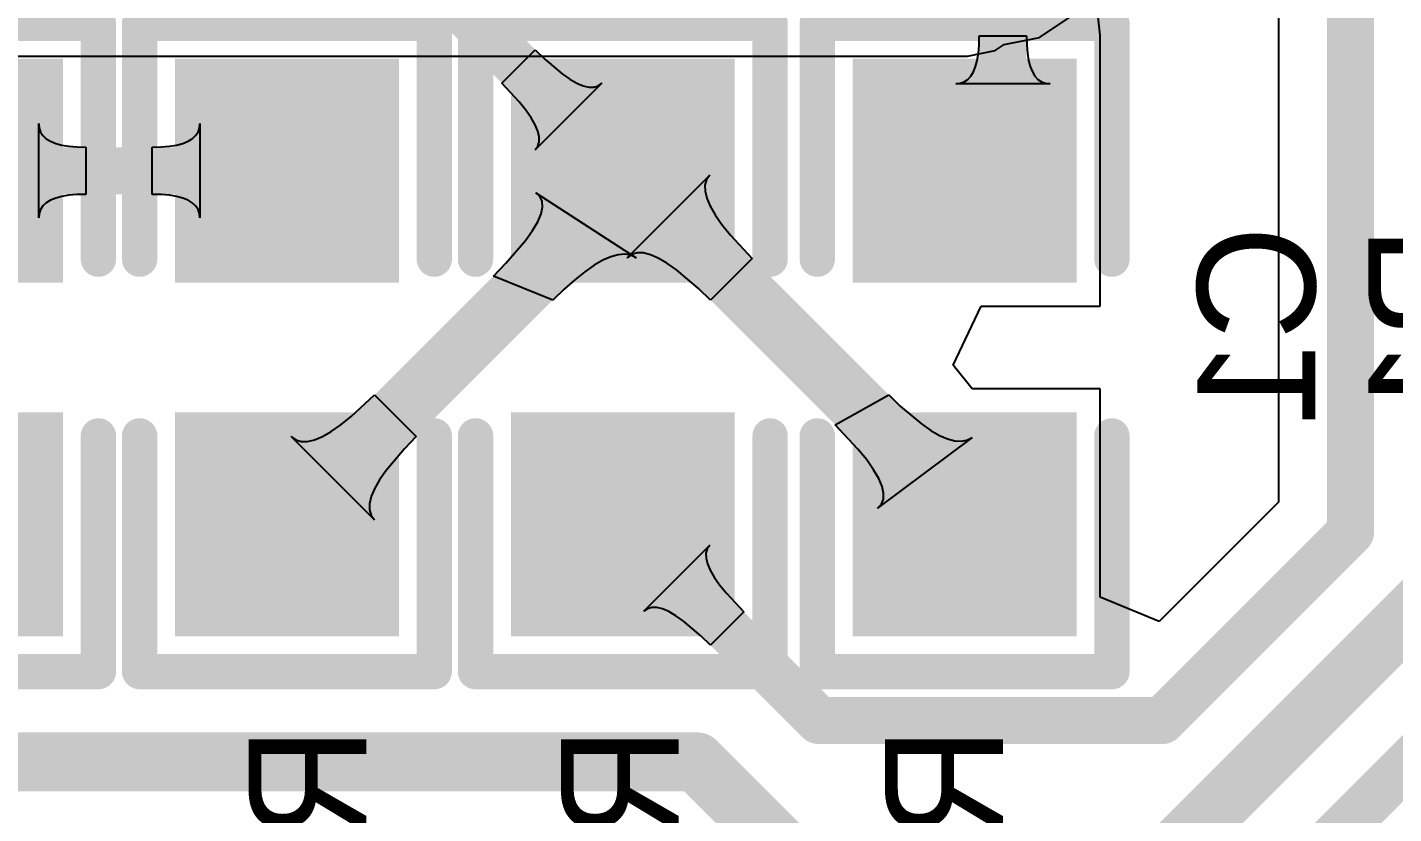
# Model space of a CAD drawing. Header units: millimetres. Extents: x -48 to 118, y -9 to 132.
# Drawn here: x 102.88 to 108.77, y 72.04 to 75.43 of the extents above; entities that cross this region are included whole.
import ezdxf

# ---------------------------------------------------------------- set-up
doc = ezdxf.new("R2010")
doc.units = ezdxf.units.MM
for name, color, linetype in [('BottomLayer', 5, 'Continuous'), ('BottomOverlay', 54, 'Continuous'), ('BottomPaste', 16, 'Continuous'), ('BottomSolder', 6, 'Continuous'), ('TopLayer', 1, 'Continuous')]:
    doc.layers.add(name, color=color, linetype=linetype)

# ---------------------------------------------------------------- blocks, each defined once
blk = doc.blocks.new('R0603_B_56')
at = {"layer": 'BottomLayer'}
for points in [[(-0.381, -0.381), (0.381, -0.381), (-0.381, 0.381), (0.381, 0.381)], [(1.143, -0.381), (1.905, -0.381), (1.143, 0.381), (1.905, 0.381)]]:
    blk.add_solid(points, dxfattribs=at)
at = {"layer": 'BottomOverlay', "const_width": 0.1524}
for points in [[(-0.635, 0.635), (-0.635, -0.635)], [(-0.635, 0.635), (0.381, 0.635)], [(1.143, 0.635), (2.159, 0.635)], [(2.159, 0.635), (2.159, -0.635)], [(-0.635, -0.635), (0.381, -0.635)], [(1.143, -0.635), (2.159, -0.635)]]:
    blk.add_lwpolyline(points, dxfattribs=at)
at = {"layer": 'BottomOverlay', "const_width": 0.0762}
for points in [[(-0.6731, 0.635, 1), (-0.5969, 0.635, 1)], [(-0.6731, 0.635, 1), (-0.5969, 0.635, 1)], [(0.3429, 0.635, 1), (0.4191, 0.635, 1)], [(1.1049, 0.635, 1), (1.1811, 0.635, 1)], [(2.1209, 0.635, 1), (2.1971, 0.635, 1)], [(2.1209, 0.635, 1), (2.1971, 0.635, 1)], [(-0.6731, -0.635, 1), (-0.5969, -0.635, 1)], [(-0.6731, -0.635, 1), (-0.5969, -0.635, 1)], [(0.3429, -0.635, 1), (0.4191, -0.635, 1)], [(1.1049, -0.635, 1), (1.1811, -0.635, 1)], [(2.1209, -0.635, 1), (2.1971, -0.635, 1)], [(2.1209, -0.635, 1), (2.1971, -0.635, 1)]]:
    blk.add_lwpolyline(points, format="xyb", close=True, dxfattribs=at)
at = {"layer": 'BottomPaste'}
for points in [[(-0.381, -0.381), (0.381, -0.381), (-0.381, 0.381), (0.381, 0.381)], [(1.143, -0.381), (1.905, -0.381), (1.143, 0.381), (1.905, 0.381)]]:
    blk.add_solid(points, dxfattribs=at)
at = {"layer": 'BottomSolder'}
for points in [[(-0.4826, -0.4826), (0.4826, -0.4826), (-0.4826, 0.4826), (0.4826, 0.4826)], [(1.0414, -0.4826), (2.0066, -0.4826), (1.0414, 0.4826), (2.0066, 0.4826)]]:
    blk.add_solid(points, dxfattribs=at)
blk = doc.blocks.new('R0603_B_62')
at = {"layer": 'BottomLayer'}
for points in [[(-0.381, -0.381), (0.381, -0.381), (-0.381, 0.381), (0.381, 0.381)], [(1.143, -0.381), (1.905, -0.381), (1.143, 0.381), (1.905, 0.381)]]:
    blk.add_solid(points, dxfattribs=at)
at = {"layer": 'BottomOverlay', "const_width": 0.1524}
for points in [[(-0.635, -0.635), (-0.635, 0.635)], [(0.381, 0.635), (-0.635, 0.635)], [(2.159, 0.635), (1.143, 0.635)], [(2.159, -0.635), (2.159, 0.635)], [(0.381, -0.635), (-0.635, -0.635)], [(2.159, -0.635), (1.143, -0.635)]]:
    blk.add_lwpolyline(points, dxfattribs=at)
at = {"layer": 'BottomOverlay', "const_width": 0.0762}
for points in [[(-0.6731, 0.635, 1), (-0.5969, 0.635, 1)], [(-0.6731, 0.635, 1), (-0.5969, 0.635, 1)], [(0.3429, 0.635, 1), (0.4191, 0.635, 1)], [(1.1049, 0.635, 1), (1.1811, 0.635, 1)], [(2.1209, 0.635, 1), (2.1971, 0.635, 1)], [(2.1209, 0.635, 1), (2.1971, 0.635, 1)], [(-0.6731, -0.635, 1), (-0.5969, -0.635, 1)], [(-0.6731, -0.635, 1), (-0.5969, -0.635, 1)], [(0.3429, -0.635, 1), (0.4191, -0.635, 1)], [(1.1049, -0.635, 1), (1.1811, -0.635, 1)], [(2.1209, -0.635, 1), (2.1971, -0.635, 1)], [(2.1209, -0.635, 1), (2.1971, -0.635, 1)]]:
    blk.add_lwpolyline(points, format="xyb", close=True, dxfattribs=at)
at = {"layer": 'BottomPaste'}
for points in [[(-0.381, -0.381), (0.381, -0.381), (-0.381, 0.381), (0.381, 0.381)], [(1.143, -0.381), (1.905, -0.381), (1.143, 0.381), (1.905, 0.381)]]:
    blk.add_solid(points, dxfattribs=at)
at = {"layer": 'BottomSolder'}
for points in [[(-0.4826, -0.4826), (0.4826, -0.4826), (-0.4826, 0.4826), (0.4826, 0.4826)], [(1.0414, -0.4826), (2.0066, -0.4826), (1.0414, 0.4826), (2.0066, 0.4826)]]:
    blk.add_solid(points, dxfattribs=at)
blk = doc.blocks.new('R0603_B_69')
at = {"layer": 'BottomLayer'}
for points in [[(-0.381, -0.381), (0.381, -0.381), (-0.381, 0.381), (0.381, 0.381)], [(1.143, -0.381), (1.905, -0.381), (1.143, 0.381), (1.905, 0.381)]]:
    blk.add_solid(points, dxfattribs=at)
at = {"layer": 'BottomOverlay', "const_width": 0.1524}
for points in [[(-0.635, 0.635), (-0.635, -0.635)], [(-0.635, 0.635), (0.381, 0.635)], [(1.143, 0.635), (2.159, 0.635)], [(2.159, 0.635), (2.159, -0.635)], [(-0.635, -0.635), (0.381, -0.635)], [(1.143, -0.635), (2.159, -0.635)]]:
    blk.add_lwpolyline(points, dxfattribs=at)
at = {"layer": 'BottomOverlay', "const_width": 0.0762}
for points in [[(-0.6731, 0.635, 1), (-0.5969, 0.635, 1)], [(-0.6731, 0.635, 1), (-0.5969, 0.635, 1)], [(0.3429, 0.635, 1), (0.4191, 0.635, 1)], [(1.1049, 0.635, 1), (1.1811, 0.635, 1)], [(2.1209, 0.635, 1), (2.1971, 0.635, 1)], [(2.1209, 0.635, 1), (2.1971, 0.635, 1)], [(-0.6731, -0.635, 1), (-0.5969, -0.635, 1)], [(-0.6731, -0.635, 1), (-0.5969, -0.635, 1)], [(0.3429, -0.635, 1), (0.4191, -0.635, 1)], [(1.1049, -0.635, 1), (1.1811, -0.635, 1)], [(2.1209, -0.635, 1), (2.1971, -0.635, 1)], [(2.1209, -0.635, 1), (2.1971, -0.635, 1)]]:
    blk.add_lwpolyline(points, format="xyb", close=True, dxfattribs=at)
at = {"layer": 'BottomPaste'}
for points in [[(-0.381, -0.381), (0.381, -0.381), (-0.381, 0.381), (0.381, 0.381)], [(1.143, -0.381), (1.905, -0.381), (1.143, 0.381), (1.905, 0.381)]]:
    blk.add_solid(points, dxfattribs=at)
at = {"layer": 'BottomSolder'}
for points in [[(-0.4826, -0.4826), (0.4826, -0.4826), (-0.4826, 0.4826), (0.4826, 0.4826)], [(1.0414, -0.4826), (2.0066, -0.4826), (1.0414, 0.4826), (2.0066, 0.4826)]]:
    blk.add_solid(points, dxfattribs=at)
blk = doc.blocks.new('R0603_B_73')
at = {"layer": 'BottomLayer'}
for points in [[(-0.381, -0.381), (0.381, -0.381), (-0.381, 0.381), (0.381, 0.381)], [(1.143, -0.381), (1.905, -0.381), (1.143, 0.381), (1.905, 0.381)]]:
    blk.add_solid(points, dxfattribs=at)
at = {"layer": 'BottomOverlay', "const_width": 0.1524}
for points in [[(-0.635, 0.635), (-0.635, -0.635)], [(-0.635, 0.635), (0.381, 0.635)], [(1.143, 0.635), (2.159, 0.635)], [(2.159, 0.635), (2.159, -0.635)], [(-0.635, -0.635), (0.381, -0.635)], [(1.143, -0.635), (2.159, -0.635)]]:
    blk.add_lwpolyline(points, dxfattribs=at)
at = {"layer": 'BottomOverlay', "const_width": 0.0762}
for points in [[(-0.6731, 0.635, 1), (-0.5969, 0.635, 1)], [(-0.6731, 0.635, 1), (-0.5969, 0.635, 1)], [(0.3429, 0.635, 1), (0.4191, 0.635, 1)], [(1.1049, 0.635, 1), (1.1811, 0.635, 1)], [(2.1209, 0.635, 1), (2.1971, 0.635, 1)], [(2.1209, 0.635, 1), (2.1971, 0.635, 1)], [(-0.6731, -0.635, 1), (-0.5969, -0.635, 1)], [(-0.6731, -0.635, 1), (-0.5969, -0.635, 1)], [(0.3429, -0.635, 1), (0.4191, -0.635, 1)], [(1.1049, -0.635, 1), (1.1811, -0.635, 1)], [(2.1209, -0.635, 1), (2.1971, -0.635, 1)], [(2.1209, -0.635, 1), (2.1971, -0.635, 1)]]:
    blk.add_lwpolyline(points, format="xyb", close=True, dxfattribs=at)
at = {"layer": 'BottomPaste'}
for points in [[(-0.381, -0.381), (0.381, -0.381), (-0.381, 0.381), (0.381, 0.381)], [(1.143, -0.381), (1.905, -0.381), (1.143, 0.381), (1.905, 0.381)]]:
    blk.add_solid(points, dxfattribs=at)
at = {"layer": 'BottomSolder'}
for points in [[(-0.4826, -0.4826), (0.4826, -0.4826), (-0.4826, 0.4826), (0.4826, 0.4826)], [(1.0414, -0.4826), (2.0066, -0.4826), (1.0414, 0.4826), (2.0066, 0.4826)]]:
    blk.add_solid(points, dxfattribs=at)

msp = doc.modelspace()

# ---------------------------------------------------------------- linework, layer by layer
at = {"layer": 'BottomLayer'}
for p, q in [((108.2742, 76.5585), (108.2742, 73.3823)), ((108.2742, 76.5585), (108.2742, 73.3823)), ((107.5056, 75.395), (107.4771, 75.649)), ((107.5056, 75.395), (107.4771, 75.649)), ((106.9838, 75.3528), (106.9848, 75.392)), ((106.9848, 75.392), (107.188, 75.392)), ((107.188, 75.392), (107.189, 75.3528)), ((107.5056, 74.2266), (107.5056, 75.395)), ((107.5056, 75.395), (107.5056, 75.395)), ((107.5056, 74.2266), (107.5056, 75.395)), ((107.5056, 75.395), (107.5056, 75.395)), ((104.9266, 75.1888), (105.0702, 75.3324)), ((105.0702, 75.3324), (105.1119, 75.2922)), ((106.9807, 75.3177), (106.9838, 75.3528)), ((107.189, 75.3528), (107.1921, 75.3177)), ((105.1119, 75.2922), (105.1866, 75.229)), ((106.9685, 75.26), (106.9757, 75.2868)), ((106.9757, 75.2868), (106.9807, 75.3177)), ((107.1921, 75.3177), (107.1971, 75.2868)), ((107.1971, 75.2868), (107.2043, 75.26)), ((105.1866, 75.229), (105.2197, 75.206)), ((106.935, 75.2043), (106.9482, 75.2187)), ((106.9482, 75.2187), (106.9594, 75.2373)), ((106.9594, 75.2373), (106.9685, 75.26)), ((107.2043, 75.26), (107.2134, 75.2373)), ((107.2134, 75.2373), (107.2246, 75.2187)), ((107.2246, 75.2187), (107.2378, 75.2043)), ((105.0013, 75.1083), (104.9266, 75.1888)), ((105.3576, 75.1888), (105.0702, 74.9014)), ((105.2197, 75.206), (105.2499, 75.1888)), ((105.2499, 75.1888), (105.2772, 75.1773)), ((105.2772, 75.1773), (105.3016, 75.1715)), ((105.3016, 75.1715), (105.3231, 75.1715)), ((105.3231, 75.1715), (105.3418, 75.1773)), ((105.3418, 75.1773), (105.3576, 75.1888)), ((106.8832, 75.1857), (106.9025, 75.1878)), ((107.2896, 75.1857), (106.8832, 75.1857)), ((106.9025, 75.1878), (106.9198, 75.194)), ((106.9198, 75.194), (106.935, 75.2043)), ((107.2378, 75.2043), (107.253, 75.194)), ((107.253, 75.194), (107.2703, 75.1878)), ((107.2703, 75.1878), (107.2896, 75.1857)), ((105.03, 75.0724), (105.0013, 75.1083)), ((105.053, 75.0393), (105.03, 75.0724)), ((105.0702, 75.0091), (105.053, 75.0393)), ((102.9306, 74.6076), (102.9306, 75.014)), ((102.9306, 75.014), (102.9326, 74.9947)), ((102.9326, 74.9947), (102.9387, 74.9774)), ((102.9387, 74.9774), (102.9488, 74.9622)), ((103.6069, 74.9622), (103.6172, 74.9774)), ((103.6172, 74.9774), (103.6234, 74.9947)), ((103.6234, 74.9947), (103.6255, 75.014)), ((103.6255, 75.014), (103.6255, 74.6076)), ((105.0817, 74.9818), (105.0702, 75.0091)), ((105.0875, 74.9574), (105.0817, 74.9818)), ((102.9488, 74.9622), (102.9631, 74.949)), ((102.9631, 74.949), (102.9814, 74.9378)), ((102.9814, 74.9378), (103.0037, 74.9287)), ((103.0037, 74.9287), (103.0301, 74.9215)), ((103.0301, 74.9215), (103.0606, 74.9165)), ((103.4935, 74.9165), (103.5244, 74.9215)), ((103.5244, 74.9215), (103.5512, 74.9287)), ((103.5512, 74.9287), (103.5739, 74.9378)), ((103.5739, 74.9378), (103.5925, 74.949)), ((103.5925, 74.949), (103.6069, 74.9622)), ((105.0702, 74.9014), (105.0817, 74.9172)), ((105.0817, 74.9172), (105.0875, 74.9359)), ((105.0875, 74.9359), (105.0875, 74.9574)), ((103.0606, 74.9165), (103.0951, 74.9134)), ((103.0951, 74.9134), (103.1338, 74.9124)), ((103.1338, 74.9124), (103.1338, 74.7092)), ((103.4192, 74.9124), (103.4584, 74.9134)), ((103.4192, 74.7092), (103.4192, 74.9124)), ((103.4584, 74.9134), (103.4935, 74.9165)), ((105.4669, 74.4359), (105.8231, 74.7921)), ((105.809, 74.7726), (105.8022, 74.7494)), ((105.8022, 74.7494), (105.8025, 74.7227)), ((105.8231, 74.7921), (105.809, 74.7726)), ((102.9814, 74.6838), (102.9631, 74.6726)), ((103.0037, 74.6929), (102.9814, 74.6838)), ((103.0301, 74.7001), (103.0037, 74.6929)), ((103.0606, 74.7051), (103.0301, 74.7001)), ((103.0951, 74.7082), (103.0606, 74.7051)), ((103.1338, 74.7092), (103.0951, 74.7082)), ((103.4584, 74.7082), (103.4192, 74.7092)), ((103.4935, 74.7051), (103.4584, 74.7082)), ((103.5244, 74.7001), (103.4935, 74.7051)), ((103.5512, 74.6929), (103.5244, 74.7001)), ((103.5739, 74.6838), (103.5512, 74.6929)), ((103.5925, 74.6726), (103.5739, 74.6838)), ((105.0908, 74.6998), (105.0733, 74.7159)), ((105.0733, 74.7159), (105.5057, 74.4359)), ((105.1003, 74.6793), (105.0908, 74.6998)), ((105.8025, 74.7227), (105.81, 74.6922)), ((105.81, 74.6922), (105.8246, 74.6581)), ((102.9326, 74.6269), (102.9306, 74.6076)), ((102.9387, 74.6442), (102.9326, 74.6269)), ((102.9488, 74.6594), (102.9387, 74.6442)), ((102.9631, 74.6726), (102.9488, 74.6594)), ((103.6069, 74.6594), (103.5925, 74.6726)), ((103.6172, 74.6442), (103.6069, 74.6594)), ((103.6234, 74.6269), (103.6172, 74.6442)), ((103.6255, 74.6076), (103.6234, 74.6269)), ((105.0812, 74.5914), (105.0955, 74.6251)), ((105.0955, 74.6251), (105.1019, 74.6544)), ((105.1019, 74.6544), (105.1003, 74.6793)), ((105.8246, 74.6581), (105.8465, 74.6204)), ((105.059, 74.5532), (105.0812, 74.5914)), ((105.8465, 74.6204), (105.8755, 74.579)), ((105.8755, 74.579), (105.9118, 74.5339)), ((104.9446, 74.4124), (105.0288, 74.5107)), ((105.0288, 74.5107), (105.059, 74.5532)), ((105.9118, 74.5339), (106.0058, 74.4328)), ((105.4283, 74.4486), (105.3967, 74.44)), ((105.457, 74.4508), (105.4283, 74.4486)), ((105.4828, 74.4466), (105.457, 74.4508)), ((105.4864, 74.45), (105.4669, 74.4359)), ((105.5057, 74.4359), (105.4828, 74.4466)), ((105.5096, 74.4568), (105.4864, 74.45)), ((105.5363, 74.4565), (105.5096, 74.4568)), ((105.5668, 74.449), (105.5363, 74.4565)), ((105.6009, 74.4344), (105.5668, 74.449)), ((104.8906, 74.3566), (104.9446, 74.4124)), ((105.3249, 74.4035), (105.2846, 74.3755)), ((105.3623, 74.4249), (105.3249, 74.4035)), ((105.3967, 74.44), (105.3623, 74.4249)), ((105.6386, 74.4125), (105.6009, 74.4344)), ((105.68, 74.3835), (105.6386, 74.4125)), ((106.0058, 74.4328), (105.8262, 74.2532)), ((105.1464, 74.2532), (104.8906, 74.3566)), ((105.2415, 74.3412), (105.1954, 74.3004)), ((105.2846, 74.3755), (105.2415, 74.3412)), ((105.7738, 74.3038), (105.68, 74.3835)), ((105.1954, 74.3004), (105.1464, 74.2532)), ((105.8262, 74.2532), (105.7738, 74.3038)), ((106.8718, 73.9726), (106.9929, 74.2266)), ((106.8718, 73.9726), (106.9929, 74.2266)), ((106.9929, 74.2266), (107.5056, 74.2266)), ((106.9929, 74.2266), (107.5056, 74.2266)), ((106.9541, 73.871), (106.8718, 73.9726)), ((106.9541, 73.871), (106.8718, 73.9726)), ((107.5056, 73.871), (106.9541, 73.871)), ((107.5056, 73.871), (106.9541, 73.871)), ((107.5056, 72.9729), (107.5056, 73.871)), ((107.5056, 72.9729), (107.5056, 73.871)), ((104.2778, 73.751), (104.3784, 73.8444)), ((104.3784, 73.8444), (104.558, 73.6648)), ((106.3638, 73.7156), (106.5942, 73.8444)), ((106.5942, 73.8444), (106.6443, 73.796)), ((104.2329, 73.715), (104.2778, 73.751)), ((106.6443, 73.796), (106.7351, 73.7194)), ((104.1538, 73.6648), (104.1916, 73.6863)), ((104.1916, 73.6863), (104.2329, 73.715)), ((106.4619, 73.6105), (106.3638, 73.7156)), ((106.7351, 73.7194), (106.7757, 73.6911)), ((106.7757, 73.6911), (106.8132, 73.6695)), ((104.3784, 73.3055), (104.0191, 73.6648)), ((104.0191, 73.6648), (104.0389, 73.6504)), ((104.0389, 73.6504), (104.0622, 73.6432)), ((104.0622, 73.6432), (104.0892, 73.6432)), ((104.0892, 73.6432), (104.1197, 73.6504)), ((104.1197, 73.6504), (104.1538, 73.6648)), ((104.558, 73.6648), (104.5077, 73.6127)), ((106.9535, 73.6617), (106.5465, 73.3563)), ((106.8132, 73.6695), (106.8476, 73.6546)), ((106.8476, 73.6546), (106.8788, 73.6464)), ((106.8788, 73.6464), (106.9068, 73.6448)), ((106.9068, 73.6448), (106.9317, 73.6499)), ((106.9317, 73.6499), (106.9535, 73.6617)), ((104.5077, 73.6127), (104.4286, 73.5193)), ((106.4994, 73.5641), (106.4619, 73.6105)), ((106.5292, 73.522), (106.4994, 73.5641)), ((104.4286, 73.5193), (104.3999, 73.478)), ((106.5513, 73.484), (106.5292, 73.522)), ((104.3999, 73.478), (104.3784, 73.4402)), ((106.5657, 73.4501), (106.5513, 73.484)), ((106.5724, 73.4205), (106.5657, 73.4501)), ((104.364, 73.4061), (104.3568, 73.3756)), ((104.3784, 73.4402), (104.364, 73.4061)), ((106.5628, 73.3736), (106.5715, 73.3949)), ((106.5715, 73.3949), (106.5724, 73.4205)), ((104.3568, 73.3756), (104.3568, 73.3486)), ((104.3568, 73.3486), (104.364, 73.3253)), ((106.5465, 73.3563), (106.5628, 73.3736)), ((108.2742, 73.3823), (107.7596, 72.8677)), ((108.2742, 73.3823), (107.7596, 72.8677)), ((104.364, 73.3253), (104.3784, 73.3055)), ((105.5388, 72.9119), (105.8231, 73.1962)), ((105.8119, 73.1807), (105.8065, 73.1622)), ((105.8065, 73.1622), (105.8068, 73.1408)), ((105.8231, 73.1962), (105.8119, 73.1807)), ((105.8068, 73.1408), (105.8128, 73.1165)), ((105.8128, 73.1165), (105.8246, 73.0892)), ((105.8246, 73.0892), (105.8422, 73.059)), ((105.8422, 73.059), (105.8655, 73.0259)), ((105.8655, 73.0259), (105.8945, 72.9898)), ((105.8945, 72.9898), (105.9698, 72.9088)), ((105.5543, 72.9231), (105.5388, 72.9119)), ((105.5728, 72.9285), (105.5543, 72.9231)), ((105.5942, 72.9282), (105.5728, 72.9285)), ((105.6185, 72.9222), (105.5942, 72.9282)), ((105.6458, 72.9104), (105.6185, 72.9222)), ((107.7596, 72.8677), (107.5056, 72.9729)), ((107.7596, 72.8677), (107.5056, 72.9729)), ((105.676, 72.8928), (105.6458, 72.9104)), ((105.7091, 72.8695), (105.676, 72.8928)), ((105.7842, 72.8057), (105.7091, 72.8695)), ((105.9698, 72.9088), (105.8262, 72.7652)), ((105.8262, 72.7652), (105.7842, 72.8057))]:
    msp.add_line(p, q, dxfattribs=at)
for points, const_width in [([(108.585, 73.2536), (108.585, 81.4578)], 0.2032), ([(104.44, 75.819), (105.4482, 74.8108)], 0.2032), ([(107.0864, 74.9758), (107.0864, 75.7682)], 0.2032), ([(104.8258, 68.2498), (111.76, 75.184)], 0.2032), ([(106.9214, 74.8108), (107.0864, 74.9758)], 0.2032), ([(105.4482, 74.8108), (106.9214, 73.3376)], 0.254), ([(102.5526, 74.8108), (104.0004, 74.8108)], 0.2032), ([(104.0004, 73.2868), (105.4482, 74.7346)], 0.254), ([(105.4482, 74.7346), (105.4482, 74.8108)], 0.2032), ([(107.8241, 71.882), (110.236, 74.2939)], 0.254), ([(106.9214, 73.2868), (106.9214, 73.3376)], 0.254), ([(105.4482, 73.2868), (106.2942, 72.4408)], 0.2032), ([(107.7722, 72.4408), (108.585, 73.2536)], 0.2032), ([(106.2942, 72.4408), (107.7722, 72.4408)], 0.2032), ([(97.3836, 72.263), (105.7656, 72.263)], 0.254), ([(105.7656, 72.263), (106.1466, 71.882)], 0.254)]:
    msp.add_lwpolyline(points, dxfattribs=dict(at, const_width=const_width))
for points, const_width in [([(107.0356, 74.9758, 1), (107.1372, 74.9758, 1)], 0.1016), ([(107.0356, 74.9758, 1), (107.1372, 74.9758, 1)], 0.1016), ([(105.3847, 74.8108, 1), (105.5117, 74.8108, 1)], 0.127), ([(103.9496, 74.8108, 1), (104.0512, 74.8108, 1)], 0.1016), ([(105.3847, 74.7346, 1), (105.5117, 74.7346, 1)], 0.127), ([(105.3974, 74.8108, 1), (105.499, 74.8108, 1)], 0.1016), ([(105.3974, 74.8108, 1), (105.499, 74.8108, 1)], 0.1016), ([(106.8706, 74.8108, 1), (106.9722, 74.8108, 1)], 0.1016), ([(105.3974, 74.7346, 1), (105.499, 74.7346, 1)], 0.1016), ([(106.8579, 73.3376, 1), (106.9849, 73.3376, 1)], 0.127), ([(106.8579, 73.3376, 1), (106.9849, 73.3376, 1)], 0.127), ([(103.9369, 73.2868, 1), (104.0639, 73.2868, 1)], 0.127), ([(105.3974, 73.2868, 1), (105.499, 73.2868, 1)], 0.1016), ([(106.8579, 73.2868, 1), (106.9849, 73.2868, 1)], 0.127), ([(108.5342, 73.2536, 1), (108.6358, 73.2536, 1)], 0.1016), ([(108.5342, 73.2536, 1), (108.6358, 73.2536, 1)], 0.1016), ([(106.2434, 72.4408, 1), (106.345, 72.4408, 1)], 0.1016), ([(106.2434, 72.4408, 1), (106.345, 72.4408, 1)], 0.1016), ([(107.7214, 72.4408, 1), (107.823, 72.4408, 1)], 0.1016), ([(107.7214, 72.4408, 1), (107.823, 72.4408, 1)], 0.1016), ([(105.7021, 72.263, 1), (105.8291, 72.263, 1)], 0.127), ([(105.7021, 72.263, 1), (105.8291, 72.263, 1)], 0.127)]:
    msp.add_lwpolyline(points, format="xyb", close=True, dxfattribs=dict(at, const_width=const_width))
at = {"layer": 'TopLayer'}
for p, q in [((107.245, 75.3854), (107.3794, 75.4752)), ((107.0529, 75.3287), (107.0923, 75.355)), ((107.0923, 75.355), (107.245, 75.3854)), ((99.9637, 75.305), (106.934, 75.305)), ((106.934, 75.305), (107.0529, 75.3287))]:
    msp.add_line(p, q, dxfattribs=at)

# ---------------------------------------------------------------- block references
for name, p, rotation in [('R0603_B_73', (102.5526, 73.2868), 90), ('R0603_B_69', (104.0004, 73.2868), 90), ('R0603_B_62', (105.4482, 74.8108), 270), ('R0603_B_56', (106.9214, 73.2868), 90)]:
    msp.add_blockref(name, p, dxfattribs=dict(rotation=rotation))

# ---------------------------------------------------------------- texts
at = {"layer": 'BottomOverlay', "text_generation_flag": 2}
for s, p in [('C1', (108.4326, 74.5744)), ('R1', (109.1692, 74.5744)), ('R17', (104.3432, 72.4154)), ('R10', (105.6894, 72.4154)), ('R4', (107.0864, 72.4154))]:
    msp.add_text(s, height=0.508, rotation=90, dxfattribs=at).set_placement(p)

doc.saveas('drawing.dxf')
